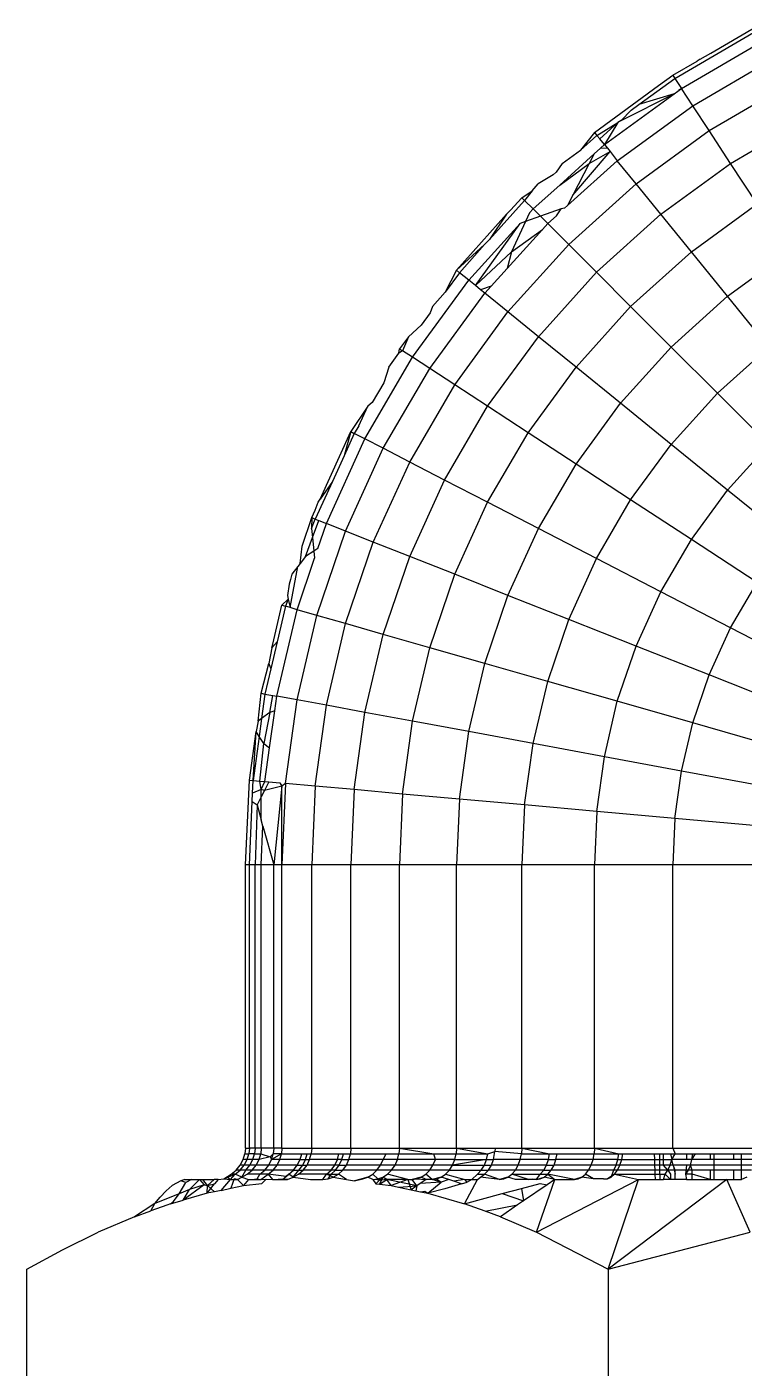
# Model space of a CAD drawing. Header units: millimetres. Extents: x 243 to 2849, y 203 to 3454.
# Drawn here: x 1651.76 to 1657.46, y 1586.66 to 1597.32 of the extents above; entities that cross this region are included whole.
import ezdxf

# ---------------------------------------------------------------- set-up
doc = ezdxf.new("R2010")
doc.units = ezdxf.units.MM

msp = doc.modelspace()

# ---------------------------------------------------------------- linework, layer by layer
for p, q in [((1657.196, 1597.11), (1657.554, 1597.318)), ((1656.911, 1596.908), (1657.567, 1597.291)), ((1656.963, 1596.829), (1657.611, 1597.207)), ((1657.111, 1597.061), (1657.196, 1597.11)), ((1656.894, 1596.934), (1657.087, 1597.046)), ((1657.053, 1596.691), (1657.686, 1597.061)), ((1657.111, 1597.061), (1657.087, 1597.046)), ((1656.625, 1596.7), (1656.911, 1596.908)), ((1656.779, 1596.851), (1656.894, 1596.934)), ((1656.894, 1596.934), (1656.911, 1596.908)), ((1656.911, 1596.908), (1656.963, 1596.829)), ((1656.271, 1596.479), (1656.779, 1596.851)), ((1656.35, 1596.382), (1656.904, 1596.786)), ((1656.483, 1596.574), (1656.904, 1596.786)), ((1656.904, 1596.786), (1656.625, 1596.7)), ((1656.904, 1596.786), (1656.963, 1596.829)), ((1656.963, 1596.829), (1656.938, 1596.811)), ((1657.053, 1596.691), (1656.963, 1596.829)), ((1657.182, 1596.493), (1657.795, 1596.851)), ((1656.453, 1596.254), (1657.053, 1596.691)), ((1656.563, 1596.655), (1656.625, 1596.7)), ((1657.182, 1596.493), (1657.053, 1596.691)), ((1656.29, 1596.455), (1656.457, 1596.558)), ((1656.313, 1596.427), (1656.457, 1596.558)), ((1656.457, 1596.558), (1656.35, 1596.382)), ((1656.483, 1596.574), (1656.457, 1596.558)), ((1656.563, 1596.655), (1656.483, 1596.574)), ((1657.353, 1596.232), (1657.938, 1596.574)), ((1656.271, 1596.479), (1656.161, 1596.339)), ((1656.29, 1596.455), (1656.161, 1596.339)), ((1656.271, 1596.479), (1656.29, 1596.455)), ((1656.313, 1596.427), (1656.29, 1596.455)), ((1656.603, 1596.07), (1657.182, 1596.493)), ((1657.353, 1596.232), (1657.182, 1596.493)), ((1656.015, 1596.232), (1656.161, 1596.339)), ((1656.32, 1596.355), (1656.27, 1596.309)), ((1656.35, 1596.382), (1656.313, 1596.427)), ((1656.32, 1596.355), (1656.35, 1596.382)), ((1656.376, 1596.35), (1656.32, 1596.355)), ((1656.35, 1596.382), (1656.395, 1596.326)), ((1656.015, 1596.232), (1655.966, 1596.163)), ((1655.995, 1596.061), (1656.27, 1596.309)), ((1655.995, 1596.061), (1656.229, 1596.232)), ((1656.058, 1595.897), (1656.453, 1596.254)), ((1656.1, 1595.979), (1656.395, 1596.326)), ((1656.229, 1596.232), (1656.1, 1595.979)), ((1656.229, 1596.232), (1656.395, 1596.326)), ((1656.27, 1596.309), (1656.229, 1596.232)), ((1656.395, 1596.326), (1656.453, 1596.254)), ((1656.603, 1596.07), (1656.453, 1596.254)), ((1656.799, 1595.828), (1657.353, 1596.232)), ((1657.563, 1595.91), (1657.353, 1596.232)), ((1655.943, 1596.143), (1655.825, 1596.07)), ((1655.943, 1596.143), (1655.966, 1596.163)), ((1655.777, 1596.015), (1655.825, 1596.07)), ((1655.783, 1595.871), (1655.995, 1596.061)), ((1656.067, 1595.587), (1656.603, 1596.07)), ((1656.799, 1595.828), (1656.603, 1596.07)), ((1655.716, 1595.938), (1655.436, 1595.627)), ((1655.605, 1595.86), (1655.695, 1595.959)), ((1655.695, 1595.959), (1655.777, 1596.015)), ((1655.695, 1595.959), (1655.716, 1595.938)), ((1655.777, 1596.015), (1655.716, 1595.938)), ((1655.783, 1595.871), (1655.716, 1595.938)), ((1656.1, 1595.979), (1656.058, 1595.897)), ((1657.042, 1595.53), (1657.563, 1595.91)), ((1655.176, 1595.383), (1655.572, 1595.828)), ((1655.572, 1595.828), (1655.436, 1595.627)), ((1655.572, 1595.828), (1655.605, 1595.86)), ((1655.755, 1595.839), (1655.723, 1595.77)), ((1655.842, 1595.812), (1655.723, 1595.77)), ((1655.755, 1595.839), (1655.783, 1595.871)), ((1655.783, 1595.871), (1655.842, 1595.812)), ((1656.008, 1595.871), (1655.842, 1595.812)), ((1655.842, 1595.812), (1655.9, 1595.755)), ((1655.9, 1595.755), (1655.969, 1595.817)), ((1655.969, 1595.817), (1656.008, 1595.871)), ((1656.034, 1595.876), (1656.008, 1595.871)), ((1656.034, 1595.876), (1656.058, 1595.897)), ((1656.287, 1595.367), (1656.799, 1595.828)), ((1657.042, 1595.53), (1656.799, 1595.828)), ((1655.273, 1595.305), (1655.681, 1595.755)), ((1655.325, 1595.262), (1655.681, 1595.755)), ((1655.577, 1595.396), (1655.858, 1595.708)), ((1655.723, 1595.77), (1655.613, 1595.53)), ((1655.613, 1595.53), (1655.858, 1595.708)), ((1655.723, 1595.77), (1655.681, 1595.755)), ((1655.858, 1595.708), (1655.9, 1595.755)), ((1656.067, 1595.587), (1655.9, 1595.755)), ((1655.436, 1595.627), (1655.397, 1595.587)), ((1655.397, 1595.587), (1655.176, 1595.383)), ((1655.397, 1595.587), (1655.199, 1595.364)), ((1655.325, 1595.262), (1655.613, 1595.53)), ((1655.613, 1595.53), (1655.577, 1595.396)), ((1655.584, 1595.052), (1656.067, 1595.587)), ((1656.287, 1595.367), (1656.067, 1595.587)), ((1656.559, 1595.095), (1657.042, 1595.53)), ((1657.328, 1595.177), (1657.042, 1595.53)), ((1657.328, 1595.177), (1657.812, 1595.53)), ((1655.176, 1595.383), (1655.086, 1595.209)), ((1655.176, 1595.383), (1655.199, 1595.364)), ((1655.45, 1595.256), (1655.577, 1595.396)), ((1654.826, 1594.692), (1655.273, 1595.305)), ((1655.199, 1595.364), (1655.086, 1595.209)), ((1655.273, 1595.305), (1655.199, 1595.364)), ((1655.325, 1595.262), (1655.273, 1595.305)), ((1655.826, 1594.855), (1656.287, 1595.367)), ((1656.559, 1595.095), (1656.287, 1595.367)), ((1654.963, 1594.602), (1655.4, 1595.201)), ((1654.985, 1595.095), (1655.086, 1595.209)), ((1655.366, 1595.229), (1655.325, 1595.262)), ((1655.45, 1595.256), (1655.366, 1595.229)), ((1655.4, 1595.201), (1655.366, 1595.229)), ((1655.4, 1595.201), (1655.45, 1595.256)), ((1655.584, 1595.052), (1655.4, 1595.201)), ((1656.881, 1594.773), (1657.328, 1595.177)), ((1657.656, 1594.773), (1657.328, 1595.177)), ((1654.985, 1595.095), (1654.967, 1595.046)), ((1656.125, 1594.613), (1656.559, 1595.095)), ((1656.881, 1594.773), (1656.559, 1595.095)), ((1654.967, 1595.046), (1654.894, 1594.946)), ((1655.161, 1594.472), (1655.584, 1595.052)), ((1655.826, 1594.855), (1655.584, 1595.052)), ((1654.794, 1594.855), (1654.721, 1594.76)), ((1654.794, 1594.855), (1654.746, 1594.744)), ((1654.894, 1594.946), (1654.794, 1594.855)), ((1655.422, 1594.302), (1655.826, 1594.855)), ((1656.125, 1594.613), (1655.826, 1594.855)), ((1654.716, 1594.723), (1654.721, 1594.76)), ((1654.746, 1594.744), (1654.716, 1594.723)), ((1654.721, 1594.76), (1654.746, 1594.744)), ((1654.826, 1594.692), (1654.746, 1594.744)), ((1656.478, 1594.326), (1656.881, 1594.773)), ((1657.248, 1594.406), (1656.881, 1594.773)), ((1657.248, 1594.406), (1657.656, 1594.773)), ((1654.447, 1594.043), (1654.826, 1594.692)), ((1654.637, 1594.613), (1654.716, 1594.723)), ((1654.963, 1594.602), (1654.826, 1594.692)), ((1654.593, 1593.968), (1654.963, 1594.602)), ((1654.637, 1594.613), (1654.597, 1594.488)), ((1655.161, 1594.472), (1654.963, 1594.602)), ((1655.744, 1594.091), (1656.125, 1594.613)), ((1656.478, 1594.326), (1656.125, 1594.613)), ((1654.597, 1594.488), (1654.506, 1594.332)), ((1654.804, 1593.859), (1655.161, 1594.472)), ((1655.422, 1594.302), (1655.161, 1594.472)), ((1654.506, 1594.332), (1654.47, 1594.302)), ((1656.125, 1593.842), (1656.478, 1594.326)), ((1656.881, 1593.999), (1656.478, 1594.326)), ((1656.881, 1593.999), (1657.248, 1594.406)), ((1657.656, 1593.999), (1657.248, 1594.406)), ((1654.47, 1594.302), (1654.336, 1594.101)), ((1654.399, 1594.148), (1654.47, 1594.302)), ((1655.08, 1593.716), (1655.422, 1594.302)), ((1655.744, 1594.091), (1655.422, 1594.302)), ((1654.091, 1593.563), (1654.336, 1594.101)), ((1654.336, 1594.101), (1654.281, 1593.907)), ((1654.336, 1594.101), (1654.363, 1594.087)), ((1654.399, 1594.148), (1654.363, 1594.087)), ((1654.141, 1593.371), (1654.447, 1594.043)), ((1654.363, 1594.087), (1654.281, 1593.907)), ((1654.447, 1594.043), (1654.363, 1594.087)), ((1654.593, 1593.968), (1654.447, 1594.043)), ((1655.422, 1593.539), (1655.744, 1594.091)), ((1656.125, 1593.842), (1655.744, 1594.091)), ((1656.559, 1593.558), (1656.881, 1593.999)), ((1657.328, 1593.636), (1656.881, 1593.999)), ((1657.328, 1593.636), (1657.656, 1593.999)), ((1654.281, 1593.907), (1654.189, 1593.704)), ((1654.294, 1593.31), (1654.593, 1593.968)), ((1654.804, 1593.859), (1654.593, 1593.968)), ((1654.514, 1593.223), (1654.804, 1593.859)), ((1655.08, 1593.716), (1654.804, 1593.859)), ((1655.826, 1593.33), (1656.125, 1593.842)), ((1656.559, 1593.558), (1656.125, 1593.842)), ((1654.189, 1593.704), (1654.053, 1593.406)), ((1654.189, 1593.704), (1654.091, 1593.563)), ((1654.804, 1593.108), (1655.08, 1593.716)), ((1655.422, 1593.539), (1655.08, 1593.716)), ((1654.075, 1593.539), (1654.091, 1593.563)), ((1657.042, 1593.243), (1657.328, 1593.636)), ((1657.812, 1593.243), (1657.328, 1593.636)), ((1654.025, 1593.417), (1654.052, 1593.477)), ((1654.052, 1593.477), (1654.075, 1593.539)), ((1655.161, 1592.967), (1655.422, 1593.539)), ((1655.826, 1593.33), (1655.422, 1593.539)), ((1656.287, 1593.092), (1656.559, 1593.558)), ((1657.042, 1593.243), (1656.559, 1593.558)), ((1653.948, 1593.19), (1654.025, 1593.417)), ((1654.025, 1593.417), (1654.024, 1593.33)), ((1654.024, 1593.33), (1654.053, 1593.406)), ((1654.025, 1593.417), (1654.053, 1593.406)), ((1654.031, 1593.26), (1654.08, 1593.395)), ((1654.053, 1593.406), (1654.08, 1593.395)), ((1654.073, 1593.171), (1654.141, 1593.371)), ((1654.08, 1593.395), (1654.141, 1593.371)), ((1654.294, 1593.31), (1654.141, 1593.371)), ((1653.976, 1593.108), (1654.031, 1593.26)), ((1654.024, 1593.33), (1654.031, 1593.26)), ((1654.031, 1593.26), (1654.042, 1593.151)), ((1654.066, 1592.64), (1654.294, 1593.31)), ((1654.514, 1593.223), (1654.294, 1593.31)), ((1655.584, 1592.799), (1655.826, 1593.33)), ((1656.287, 1593.092), (1655.826, 1593.33)), ((1653.933, 1593.053), (1653.948, 1593.19)), ((1654.042, 1593.151), (1653.976, 1593.108)), ((1654.073, 1593.171), (1654.042, 1593.151)), ((1654.042, 1593.151), (1654.047, 1593.095)), ((1654.294, 1592.575), (1654.514, 1593.223)), ((1654.804, 1593.108), (1654.514, 1593.223)), ((1656.799, 1592.827), (1657.042, 1593.243)), ((1657.563, 1592.902), (1657.042, 1593.243)), ((1653.908, 1592.685), (1654.047, 1593.095)), ((1653.933, 1593.053), (1653.914, 1593.029)), ((1653.976, 1593.108), (1653.933, 1593.053)), ((1654.593, 1592.489), (1654.804, 1593.108)), ((1655.161, 1592.967), (1654.804, 1593.108)), ((1656.067, 1592.608), (1656.287, 1593.092)), ((1656.799, 1592.827), (1656.287, 1593.092)), ((1653.857, 1592.925), (1653.845, 1592.888)), ((1653.852, 1592.702), (1653.914, 1593.029)), ((1653.866, 1592.967), (1653.857, 1592.925)), ((1653.914, 1593.029), (1653.866, 1592.967)), ((1654.963, 1592.383), (1655.161, 1592.967)), ((1655.584, 1592.799), (1655.161, 1592.967)), ((1653.845, 1592.888), (1653.831, 1592.799)), ((1656.603, 1592.396), (1656.799, 1592.827)), ((1657.353, 1592.541), (1656.799, 1592.827)), ((1657.353, 1592.541), (1657.563, 1592.902)), ((1653.715, 1592.411), (1653.788, 1592.72)), ((1653.817, 1592.712), (1653.75, 1592.429)), ((1653.788, 1592.72), (1653.837, 1592.77)), ((1653.788, 1592.72), (1653.817, 1592.712)), ((1653.837, 1592.77), (1653.817, 1592.712)), ((1653.852, 1592.702), (1653.817, 1592.712)), ((1653.831, 1592.799), (1653.837, 1592.77)), ((1653.837, 1592.77), (1653.852, 1592.702)), ((1655.4, 1592.258), (1655.584, 1592.799)), ((1656.067, 1592.608), (1655.584, 1592.799)), ((1653.747, 1591.998), (1653.908, 1592.685)), ((1653.908, 1592.685), (1653.852, 1592.702)), ((1654.066, 1592.64), (1653.908, 1592.685)), ((1653.908, 1591.968), (1654.066, 1592.64)), ((1654.294, 1592.575), (1654.066, 1592.64)), ((1655.9, 1592.115), (1656.067, 1592.608)), ((1656.603, 1592.396), (1656.067, 1592.608)), ((1654.141, 1591.925), (1654.294, 1592.575)), ((1654.593, 1592.489), (1654.294, 1592.575)), ((1657.182, 1592.167), (1657.353, 1592.541)), ((1657.938, 1592.238), (1657.353, 1592.541)), ((1653.75, 1592.429), (1653.7, 1592.214)), ((1653.75, 1592.429), (1653.708, 1592.383)), ((1653.708, 1592.383), (1653.715, 1592.411)), ((1654.447, 1591.868), (1654.593, 1592.489)), ((1654.963, 1592.383), (1654.593, 1592.489)), ((1656.453, 1591.957), (1656.603, 1592.396)), ((1657.182, 1592.167), (1656.603, 1592.396)), ((1653.708, 1592.383), (1653.684, 1592.258)), ((1654.826, 1591.798), (1654.963, 1592.383)), ((1655.4, 1592.258), (1654.963, 1592.383)), ((1653.623, 1592.021), (1653.684, 1592.258)), ((1653.7, 1592.214), (1653.653, 1592.015)), ((1653.684, 1592.258), (1653.7, 1592.214)), ((1655.273, 1591.716), (1655.4, 1592.258)), ((1655.9, 1592.115), (1655.4, 1592.258)), ((1655.783, 1591.621), (1655.9, 1592.115)), ((1656.453, 1591.957), (1655.9, 1592.115)), ((1657.053, 1591.785), (1657.182, 1592.167)), ((1657.795, 1591.924), (1657.182, 1592.167)), ((1653.598, 1591.798), (1653.623, 1592.021)), ((1653.623, 1592.021), (1653.653, 1592.015)), ((1653.653, 1592.015), (1653.626, 1591.82)), ((1653.653, 1592.015), (1653.716, 1592.004)), ((1653.691, 1591.868), (1653.716, 1592.004)), ((1653.716, 1592.004), (1653.747, 1591.998)), ((1653.731, 1591.882), (1653.747, 1591.998)), ((1653.908, 1591.968), (1653.747, 1591.998)), ((1653.817, 1591.304), (1653.908, 1591.968)), ((1654.141, 1591.925), (1653.908, 1591.968)), ((1653.691, 1591.868), (1653.626, 1591.82)), ((1653.691, 1591.868), (1653.644, 1591.621)), ((1653.69, 1591.587), (1653.731, 1591.882)), ((1653.731, 1591.882), (1653.691, 1591.868)), ((1654.053, 1591.283), (1654.141, 1591.925)), ((1654.447, 1591.868), (1654.141, 1591.925)), ((1654.363, 1591.255), (1654.447, 1591.868)), ((1654.826, 1591.798), (1654.447, 1591.868)), ((1656.35, 1591.516), (1656.453, 1591.957)), ((1657.053, 1591.785), (1656.453, 1591.957)), ((1653.598, 1591.798), (1653.582, 1591.716)), ((1653.626, 1591.82), (1653.598, 1591.798)), ((1653.626, 1591.82), (1653.607, 1591.678)), ((1654.746, 1591.22), (1654.826, 1591.798)), ((1655.273, 1591.716), (1654.826, 1591.798)), ((1656.963, 1591.403), (1657.053, 1591.785)), ((1657.686, 1591.604), (1657.053, 1591.785)), ((1653.529, 1591.33), (1653.582, 1591.716)), ((1653.559, 1591.327), (1653.582, 1591.716)), ((1653.607, 1591.678), (1653.559, 1591.327)), ((1653.607, 1591.678), (1653.582, 1591.716)), ((1653.644, 1591.621), (1653.607, 1591.678)), ((1655.199, 1591.179), (1655.273, 1591.716)), ((1655.783, 1591.621), (1655.273, 1591.716)), ((1653.612, 1591.323), (1653.644, 1591.621)), ((1653.644, 1591.621), (1653.69, 1591.587)), ((1653.653, 1591.319), (1653.69, 1591.587)), ((1655.716, 1591.133), (1655.783, 1591.621)), ((1656.35, 1591.516), (1655.783, 1591.621)), ((1656.29, 1591.081), (1656.35, 1591.516)), ((1656.963, 1591.403), (1656.35, 1591.516)), ((1653.498, 1590.656), (1653.529, 1591.33)), ((1653.529, 1591.33), (1653.559, 1591.327)), ((1653.554, 1591.228), (1653.559, 1591.327)), ((1653.559, 1591.327), (1653.612, 1591.323)), ((1656.911, 1591.025), (1656.963, 1591.403)), ((1657.611, 1591.283), (1656.963, 1591.403)), ((1653.551, 1591.16), (1653.554, 1591.228)), ((1653.623, 1591.255), (1653.554, 1591.228)), ((1653.612, 1591.323), (1653.653, 1591.319)), ((1653.623, 1591.255), (1653.612, 1591.323)), ((1653.623, 1591.255), (1653.653, 1591.319)), ((1653.65, 1591.249), (1653.623, 1591.255)), ((1653.623, 1591.197), (1653.623, 1591.255)), ((1653.65, 1591.249), (1653.623, 1591.197)), ((1653.684, 1591.316), (1653.65, 1591.249)), ((1653.786, 1591.283), (1653.65, 1591.249)), ((1653.653, 1591.319), (1653.684, 1591.316)), ((1653.684, 1591.316), (1653.771, 1591.308)), ((1653.786, 1591.283), (1653.723, 1590.656)), ((1653.771, 1591.308), (1653.786, 1591.283)), ((1653.817, 1591.304), (1653.786, 1591.283)), ((1653.788, 1590.656), (1653.786, 1591.283)), ((1653.817, 1591.304), (1653.788, 1590.656)), ((1654.053, 1591.283), (1653.817, 1591.304)), ((1654.053, 1591.283), (1654.025, 1590.656)), ((1654.363, 1591.255), (1654.053, 1591.283)), ((1654.363, 1591.255), (1654.336, 1590.656)), ((1654.746, 1591.22), (1654.363, 1591.255)), ((1654.746, 1591.22), (1654.721, 1590.656)), ((1655.199, 1591.179), (1654.746, 1591.22)), ((1653.529, 1590.656), (1653.551, 1591.16)), ((1653.551, 1591.16), (1653.591, 1591.133)), ((1653.591, 1591.133), (1653.574, 1590.656)), ((1653.623, 1591.197), (1653.591, 1591.133)), ((1653.591, 1591.133), (1653.623, 1591.015)), ((1653.623, 1591.015), (1653.623, 1591.197)), ((1655.199, 1591.179), (1655.176, 1590.656)), ((1655.716, 1591.133), (1655.199, 1591.179)), ((1655.716, 1591.133), (1655.695, 1590.656)), ((1656.29, 1591.081), (1655.716, 1591.133)), ((1653.637, 1590.965), (1653.623, 1591.015)), ((1656.29, 1591.081), (1656.271, 1590.656)), ((1656.911, 1591.025), (1656.29, 1591.081)), ((1656.911, 1591.025), (1656.894, 1590.656)), ((1657.567, 1590.966), (1656.911, 1591.025)), ((1653.623, 1590.656), (1653.637, 1590.965)), ((1653.637, 1590.965), (1653.723, 1590.656)), ((1653.498, 1588.406), (1653.498, 1590.656)), ((1653.529, 1590.656), (1653.498, 1590.656)), ((1653.529, 1588.406), (1653.529, 1590.656)), ((1653.574, 1590.656), (1653.529, 1590.656)), ((1653.574, 1588.406), (1653.574, 1590.656)), ((1653.623, 1590.656), (1653.574, 1590.656)), ((1653.623, 1588.406), (1653.623, 1590.656)), ((1653.723, 1590.656), (1653.623, 1590.656)), ((1653.788, 1590.656), (1653.723, 1590.656)), ((1653.723, 1588.406), (1653.723, 1590.656)), ((1653.788, 1588.406), (1653.788, 1590.656)), ((1654.025, 1590.656), (1653.788, 1590.656)), ((1654.025, 1588.406), (1654.025, 1590.656)), ((1654.336, 1590.656), (1654.025, 1590.656)), ((1654.336, 1588.406), (1654.336, 1590.656)), ((1654.721, 1590.656), (1654.336, 1590.656)), ((1654.721, 1588.406), (1654.721, 1590.656)), ((1655.176, 1590.656), (1654.721, 1590.656)), ((1655.176, 1588.406), (1655.176, 1590.656)), ((1655.695, 1590.656), (1655.176, 1590.656)), ((1655.695, 1588.406), (1655.695, 1590.656)), ((1656.271, 1590.656), (1655.695, 1590.656)), ((1656.271, 1588.406), (1656.271, 1590.656)), ((1656.894, 1590.656), (1656.271, 1590.656)), ((1656.894, 1588.406), (1656.894, 1590.656)), ((1657.554, 1590.656), (1656.894, 1590.656)), ((1653.481, 1588.314), (1653.494, 1588.361)), ((1653.498, 1588.406), (1653.494, 1588.361)), ((1653.494, 1588.361), (1653.524, 1588.361)), ((1653.498, 1588.406), (1653.529, 1588.406)), ((1653.511, 1588.314), (1653.524, 1588.361)), ((1653.529, 1588.406), (1653.524, 1588.361)), ((1653.569, 1588.361), (1653.524, 1588.361)), ((1653.574, 1588.406), (1653.529, 1588.406)), ((1653.556, 1588.314), (1653.569, 1588.361)), ((1653.574, 1588.406), (1653.569, 1588.361)), ((1653.569, 1588.361), (1653.619, 1588.361)), ((1653.623, 1588.406), (1653.574, 1588.406)), ((1653.606, 1588.314), (1653.619, 1588.361)), ((1653.623, 1588.406), (1653.619, 1588.361)), ((1653.619, 1588.361), (1653.695, 1588.337)), ((1653.723, 1588.406), (1653.623, 1588.406)), ((1653.719, 1588.361), (1653.695, 1588.337)), ((1653.706, 1588.314), (1653.719, 1588.361)), ((1653.784, 1588.361), (1653.706, 1588.314)), ((1653.723, 1588.406), (1653.719, 1588.361)), ((1653.784, 1588.361), (1653.719, 1588.361)), ((1653.788, 1588.406), (1653.723, 1588.406)), ((1653.771, 1588.314), (1653.784, 1588.361)), ((1653.788, 1588.406), (1653.784, 1588.361)), ((1653.784, 1588.361), (1653.945, 1588.361)), ((1653.788, 1588.406), (1654.025, 1588.406)), ((1653.932, 1588.314), (1653.945, 1588.361)), ((1653.945, 1588.361), (1653.988, 1588.361)), ((1653.975, 1588.314), (1653.988, 1588.361)), ((1653.988, 1588.361), (1654.021, 1588.361)), ((1654.008, 1588.314), (1654.021, 1588.361)), ((1654.025, 1588.406), (1654.021, 1588.361)), ((1654.021, 1588.361), (1654.241, 1588.361)), ((1654.025, 1588.406), (1654.336, 1588.406)), ((1654.229, 1588.314), (1654.241, 1588.361)), ((1654.241, 1588.361), (1654.276, 1588.361)), ((1654.264, 1588.314), (1654.276, 1588.361)), ((1654.276, 1588.361), (1654.332, 1588.361)), ((1654.32, 1588.314), (1654.332, 1588.361)), ((1654.336, 1588.406), (1654.332, 1588.361)), ((1654.332, 1588.361), (1654.615, 1588.361)), ((1654.336, 1588.406), (1654.721, 1588.406)), ((1654.591, 1588.314), (1654.615, 1588.361)), ((1654.615, 1588.361), (1654.717, 1588.361)), ((1654.706, 1588.314), (1654.717, 1588.361)), ((1654.721, 1588.406), (1654.717, 1588.361)), ((1654.717, 1588.361), (1654.995, 1588.361)), ((1654.721, 1588.406), (1655.176, 1588.406)), ((1654.721, 1588.406), (1654.995, 1588.361)), ((1655.007, 1588.314), (1654.995, 1588.361)), ((1654.995, 1588.361), (1655.172, 1588.361)), ((1655.162, 1588.314), (1655.172, 1588.361)), ((1655.176, 1588.406), (1655.172, 1588.361)), ((1655.172, 1588.361), (1655.424, 1588.361)), ((1655.176, 1588.406), (1655.424, 1588.361)), ((1655.176, 1588.406), (1655.482, 1588.406)), ((1655.414, 1588.314), (1655.424, 1588.361)), ((1655.424, 1588.361), (1655.48, 1588.379)), ((1655.469, 1588.314), (1655.48, 1588.379)), ((1655.482, 1588.406), (1655.48, 1588.379)), ((1655.692, 1588.361), (1655.48, 1588.379)), ((1655.482, 1588.406), (1655.695, 1588.406)), ((1655.682, 1588.314), (1655.692, 1588.361)), ((1655.695, 1588.406), (1655.692, 1588.361)), ((1655.692, 1588.361), (1655.914, 1588.361)), ((1655.695, 1588.406), (1656.271, 1588.406)), ((1655.695, 1588.406), (1655.914, 1588.361)), ((1655.905, 1588.314), (1655.914, 1588.361)), ((1655.914, 1588.361), (1655.974, 1588.361)), ((1655.965, 1588.314), (1655.974, 1588.361)), ((1655.974, 1588.361), (1656.268, 1588.361)), ((1656.26, 1588.314), (1656.268, 1588.361)), ((1656.271, 1588.406), (1656.268, 1588.361)), ((1656.268, 1588.361), (1656.465, 1588.361)), ((1656.271, 1588.406), (1656.894, 1588.406)), ((1656.271, 1588.406), (1656.465, 1588.361)), ((1656.457, 1588.314), (1656.465, 1588.361)), ((1656.465, 1588.361), (1656.496, 1588.361)), ((1656.488, 1588.314), (1656.496, 1588.361)), ((1656.496, 1588.361), (1656.748, 1588.361)), ((1656.748, 1588.361), (1656.819, 1588.361)), ((1656.75, 1588.314), (1656.748, 1588.361)), ((1656.791, 1588.197), (1656.791, 1588.361)), ((1656.819, 1588.361), (1656.875, 1588.361)), ((1656.819, 1588.314), (1656.819, 1588.361)), ((1656.875, 1588.361), (1656.912, 1588.361)), ((1656.875, 1588.361), (1656.885, 1588.314)), ((1656.885, 1588.314), (1656.912, 1588.361)), ((1656.894, 1588.406), (1657.554, 1588.406)), ((1656.894, 1588.406), (1656.912, 1588.361)), ((1656.912, 1588.361), (1657.003, 1588.361)), ((1657.003, 1588.361), (1657.003, 1588.314)), ((1657.003, 1588.361), (1657.047, 1588.361)), ((1657.047, 1588.361), (1657.046, 1588.314)), ((1657.046, 1588.314), (1657.074, 1588.361)), ((1657.047, 1588.361), (1657.074, 1588.361)), ((1657.074, 1588.361), (1657.191, 1588.361)), ((1657.191, 1588.361), (1657.191, 1588.314)), ((1657.191, 1588.361), (1657.223, 1588.361)), ((1657.223, 1588.361), (1657.376, 1588.361)), ((1657.223, 1588.314), (1657.223, 1588.361)), ((1657.376, 1588.361), (1657.376, 1588.314)), ((1657.376, 1588.361), (1657.441, 1588.361)), ((1657.44, 1588.314), (1657.441, 1588.361)), ((1657.441, 1588.361), (1657.552, 1588.361)), ((1653.425, 1588.229), (1653.457, 1588.269)), ((1653.456, 1588.229), (1653.488, 1588.269)), ((1653.457, 1588.269), (1653.481, 1588.314)), ((1653.488, 1588.269), (1653.457, 1588.269)), ((1653.511, 1588.314), (1653.481, 1588.314)), ((1653.488, 1588.269), (1653.511, 1588.314)), ((1653.533, 1588.269), (1653.488, 1588.269)), ((1653.501, 1588.229), (1653.533, 1588.269)), ((1653.556, 1588.314), (1653.511, 1588.314)), ((1653.533, 1588.269), (1653.556, 1588.314)), ((1653.583, 1588.269), (1653.533, 1588.269)), ((1653.551, 1588.229), (1653.583, 1588.269)), ((1653.606, 1588.314), (1653.556, 1588.314)), ((1653.583, 1588.269), (1653.606, 1588.314)), ((1653.683, 1588.269), (1653.583, 1588.269)), ((1653.695, 1588.337), (1653.606, 1588.314)), ((1653.652, 1588.229), (1653.683, 1588.269)), ((1653.683, 1588.269), (1653.706, 1588.314)), ((1653.749, 1588.269), (1653.683, 1588.269)), ((1653.695, 1588.337), (1653.706, 1588.314)), ((1653.771, 1588.314), (1653.706, 1588.314)), ((1653.717, 1588.229), (1653.749, 1588.269)), ((1653.749, 1588.269), (1653.771, 1588.314)), ((1653.91, 1588.269), (1653.749, 1588.269)), ((1653.932, 1588.314), (1653.771, 1588.314)), ((1653.88, 1588.229), (1653.91, 1588.269)), ((1653.91, 1588.269), (1653.932, 1588.314)), ((1653.91, 1588.269), (1653.954, 1588.269)), ((1653.923, 1588.229), (1653.954, 1588.269)), ((1653.932, 1588.314), (1653.975, 1588.314)), ((1653.954, 1588.269), (1653.975, 1588.314)), ((1653.954, 1588.269), (1653.987, 1588.269)), ((1653.957, 1588.229), (1653.987, 1588.269)), ((1653.975, 1588.314), (1654.008, 1588.314)), ((1653.987, 1588.269), (1654.008, 1588.314)), ((1654.208, 1588.269), (1653.987, 1588.269)), ((1654.229, 1588.314), (1654.008, 1588.314)), ((1654.179, 1588.229), (1654.208, 1588.269)), ((1654.208, 1588.269), (1654.229, 1588.314)), ((1654.243, 1588.269), (1654.208, 1588.269)), ((1654.214, 1588.229), (1654.243, 1588.269)), ((1654.264, 1588.314), (1654.229, 1588.314)), ((1654.243, 1588.269), (1654.264, 1588.314)), ((1654.243, 1588.269), (1654.3, 1588.269)), ((1654.264, 1588.314), (1654.32, 1588.314)), ((1654.271, 1588.229), (1654.3, 1588.269)), ((1654.3, 1588.269), (1654.32, 1588.314)), ((1654.571, 1588.269), (1654.3, 1588.269)), ((1654.591, 1588.314), (1654.32, 1588.314)), ((1654.543, 1588.229), (1654.571, 1588.269)), ((1654.571, 1588.269), (1654.591, 1588.314)), ((1654.687, 1588.269), (1654.571, 1588.269)), ((1654.706, 1588.314), (1654.591, 1588.314)), ((1654.659, 1588.229), (1654.687, 1588.269)), ((1654.687, 1588.269), (1654.706, 1588.314)), ((1654.988, 1588.269), (1654.687, 1588.269)), ((1655.007, 1588.314), (1654.706, 1588.314)), ((1654.963, 1588.229), (1654.988, 1588.269)), ((1654.988, 1588.269), (1655.007, 1588.314)), ((1655.144, 1588.269), (1654.988, 1588.269)), ((1655.162, 1588.314), (1655.007, 1588.314)), ((1655.119, 1588.229), (1655.144, 1588.269)), ((1655.144, 1588.269), (1655.162, 1588.314)), ((1655.414, 1588.314), (1655.144, 1588.269)), ((1655.144, 1588.269), (1655.397, 1588.269)), ((1655.162, 1588.314), (1655.414, 1588.314)), ((1655.372, 1588.229), (1655.397, 1588.269)), ((1655.397, 1588.269), (1655.414, 1588.314)), ((1655.397, 1588.269), (1655.452, 1588.269)), ((1655.414, 1588.314), (1655.469, 1588.314)), ((1655.428, 1588.229), (1655.452, 1588.269)), ((1655.452, 1588.269), (1655.469, 1588.314)), ((1655.666, 1588.269), (1655.452, 1588.269)), ((1655.682, 1588.314), (1655.469, 1588.314)), ((1655.643, 1588.229), (1655.666, 1588.269)), ((1655.666, 1588.269), (1655.682, 1588.314)), ((1655.89, 1588.269), (1655.666, 1588.269)), ((1655.905, 1588.314), (1655.682, 1588.314)), ((1655.868, 1588.229), (1655.89, 1588.269)), ((1655.89, 1588.269), (1655.905, 1588.314)), ((1655.89, 1588.269), (1655.95, 1588.269)), ((1655.905, 1588.314), (1655.965, 1588.314)), ((1655.928, 1588.229), (1655.95, 1588.269)), ((1655.95, 1588.269), (1655.965, 1588.314)), ((1656.245, 1588.269), (1655.95, 1588.269)), ((1656.26, 1588.314), (1655.965, 1588.314)), ((1656.225, 1588.229), (1656.245, 1588.269)), ((1656.245, 1588.269), (1656.26, 1588.314)), ((1656.443, 1588.269), (1656.245, 1588.269)), ((1656.457, 1588.314), (1656.26, 1588.314)), ((1656.424, 1588.229), (1656.443, 1588.269)), ((1656.443, 1588.269), (1656.457, 1588.314)), ((1656.474, 1588.269), (1656.443, 1588.269)), ((1656.454, 1588.229), (1656.474, 1588.269)), ((1656.457, 1588.314), (1656.488, 1588.314)), ((1656.474, 1588.269), (1656.488, 1588.314)), ((1656.752, 1588.269), (1656.474, 1588.269)), ((1656.488, 1588.314), (1656.75, 1588.314)), ((1656.75, 1588.314), (1656.819, 1588.314)), ((1656.752, 1588.269), (1656.75, 1588.314)), ((1656.754, 1588.229), (1656.752, 1588.269)), ((1656.819, 1588.269), (1656.752, 1588.269)), ((1656.819, 1588.314), (1656.885, 1588.314)), ((1656.819, 1588.269), (1656.819, 1588.314)), ((1656.872, 1588.269), (1656.819, 1588.269)), ((1656.854, 1588.229), (1656.819, 1588.269)), ((1656.854, 1588.229), (1656.872, 1588.269)), ((1656.872, 1588.269), (1656.885, 1588.314)), ((1656.898, 1588.269), (1656.872, 1588.269)), ((1656.898, 1588.269), (1656.885, 1588.314)), ((1657.003, 1588.314), (1656.885, 1588.314)), ((1656.898, 1588.269), (1656.912, 1588.197)), ((1656.912, 1588.229), (1656.898, 1588.269)), ((1657.003, 1588.269), (1656.898, 1588.269)), ((1657.003, 1588.269), (1656.996, 1588.197)), ((1657.046, 1588.314), (1657.003, 1588.314)), ((1657.034, 1588.269), (1657.003, 1588.269)), ((1657.034, 1588.269), (1657.017, 1588.229)), ((1657.034, 1588.269), (1657.046, 1588.314)), ((1657.047, 1588.229), (1657.034, 1588.269)), ((1657.223, 1588.269), (1657.034, 1588.269)), ((1657.191, 1588.314), (1657.046, 1588.314)), ((1657.223, 1588.314), (1657.191, 1588.314)), ((1657.376, 1588.314), (1657.223, 1588.314)), ((1657.223, 1588.269), (1657.223, 1588.314)), ((1657.223, 1588.229), (1657.223, 1588.269)), ((1657.44, 1588.269), (1657.223, 1588.269)), ((1657.44, 1588.314), (1657.376, 1588.314)), ((1657.439, 1588.229), (1657.44, 1588.269)), ((1657.545, 1588.314), (1657.44, 1588.314)), ((1657.44, 1588.269), (1657.44, 1588.314)), ((1657.535, 1588.269), (1657.44, 1588.269)), ((1652.985, 1588.144), (1652.915, 1588.107)), ((1652.972, 1588.043), (1653.024, 1588.131)), ((1653.016, 1588.156), (1652.985, 1588.144)), ((1653.024, 1588.131), (1652.985, 1588.144)), ((1653.016, 1588.156), (1653.07, 1588.156)), ((1653.07, 1588.156), (1653.024, 1588.131)), ((1653.052, 1588.076), (1653.132, 1588.156)), ((1653.07, 1588.156), (1653.132, 1588.156)), ((1653.132, 1588.156), (1653.158, 1588.156)), ((1653.132, 1588.156), (1653.171, 1588.114)), ((1653.158, 1588.156), (1653.248, 1588.156)), ((1653.196, 1588.107), (1653.158, 1588.156)), ((1653.196, 1588.107), (1653.248, 1588.156)), ((1653.28, 1588.156), (1653.248, 1588.156)), ((1653.28, 1588.156), (1653.253, 1588.122)), ((1653.28, 1588.156), (1653.325, 1588.16)), ((1653.304, 1588.069), (1653.378, 1588.156)), ((1653.325, 1588.16), (1653.385, 1588.197)), ((1653.325, 1588.16), (1653.356, 1588.174)), ((1653.325, 1588.16), (1653.378, 1588.156)), ((1653.356, 1588.174), (1653.416, 1588.197)), ((1653.356, 1588.174), (1653.378, 1588.156)), ((1653.378, 1588.156), (1653.416, 1588.197)), ((1653.378, 1588.156), (1653.435, 1588.156)), ((1653.408, 1588.162), (1653.382, 1588.086)), ((1653.385, 1588.197), (1653.425, 1588.229)), ((1653.416, 1588.197), (1653.385, 1588.197)), ((1653.435, 1588.156), (1653.408, 1588.162)), ((1653.416, 1588.197), (1653.456, 1588.229)), ((1653.468, 1588.174), (1653.416, 1588.197)), ((1653.456, 1588.229), (1653.425, 1588.229)), ((1653.435, 1588.156), (1653.468, 1588.174)), ((1653.483, 1588.107), (1653.435, 1588.156)), ((1653.501, 1588.229), (1653.456, 1588.229)), ((1653.468, 1588.174), (1653.501, 1588.229)), ((1653.468, 1588.174), (1653.512, 1588.197)), ((1653.468, 1588.174), (1653.522, 1588.156)), ((1653.522, 1588.156), (1653.483, 1588.107)), ((1653.551, 1588.229), (1653.501, 1588.229)), ((1653.512, 1588.197), (1653.551, 1588.229)), ((1653.613, 1588.197), (1653.512, 1588.197)), ((1653.522, 1588.156), (1653.547, 1588.156)), ((1653.547, 1588.156), (1653.591, 1588.16)), ((1653.547, 1588.156), (1653.619, 1588.156)), ((1653.652, 1588.229), (1653.551, 1588.229)), ((1653.591, 1588.16), (1653.613, 1588.197)), ((1653.591, 1588.16), (1653.619, 1588.156)), ((1653.613, 1588.197), (1653.652, 1588.229)), ((1653.679, 1588.197), (1653.613, 1588.197)), ((1653.619, 1588.156), (1653.679, 1588.197)), ((1653.619, 1588.156), (1653.663, 1588.159)), ((1653.627, 1588.125), (1653.663, 1588.159)), ((1653.717, 1588.229), (1653.652, 1588.229)), ((1653.663, 1588.159), (1653.713, 1588.156)), ((1653.679, 1588.197), (1653.717, 1588.229)), ((1653.822, 1588.18), (1653.679, 1588.197)), ((1653.679, 1588.197), (1653.713, 1588.156)), ((1653.713, 1588.156), (1653.758, 1588.156)), ((1653.88, 1588.229), (1653.717, 1588.229)), ((1653.758, 1588.156), (1653.792, 1588.156)), ((1653.832, 1588.156), (1653.758, 1588.156)), ((1653.792, 1588.156), (1653.842, 1588.197)), ((1653.792, 1588.156), (1653.832, 1588.156)), ((1653.842, 1588.197), (1653.822, 1588.18)), ((1653.832, 1588.156), (1653.878, 1588.174)), ((1653.842, 1588.197), (1653.88, 1588.229)), ((1653.878, 1588.174), (1653.842, 1588.197)), ((1653.878, 1588.174), (1653.923, 1588.229)), ((1653.878, 1588.174), (1653.92, 1588.197)), ((1653.878, 1588.174), (1654.015, 1588.156)), ((1653.88, 1588.229), (1653.923, 1588.229)), ((1653.92, 1588.197), (1653.957, 1588.229)), ((1654.143, 1588.197), (1653.92, 1588.197)), ((1653.923, 1588.229), (1653.957, 1588.229)), ((1654.179, 1588.229), (1653.957, 1588.229)), ((1654.015, 1588.156), (1654.114, 1588.156)), ((1654.114, 1588.156), (1654.143, 1588.197)), ((1654.114, 1588.156), (1654.154, 1588.16)), ((1654.143, 1588.197), (1654.179, 1588.229)), ((1654.196, 1588.174), (1654.143, 1588.197)), ((1654.143, 1588.197), (1654.178, 1588.197)), ((1654.154, 1588.16), (1654.178, 1588.197)), ((1654.154, 1588.16), (1654.196, 1588.174)), ((1654.178, 1588.197), (1654.214, 1588.229)), ((1654.178, 1588.197), (1654.236, 1588.197)), ((1654.214, 1588.229), (1654.179, 1588.229)), ((1654.196, 1588.174), (1654.236, 1588.197)), ((1654.196, 1588.174), (1654.302, 1588.156)), ((1654.214, 1588.229), (1654.271, 1588.229)), ((1654.236, 1588.197), (1654.271, 1588.229)), ((1654.302, 1588.156), (1654.236, 1588.197)), ((1654.543, 1588.229), (1654.271, 1588.229)), ((1654.302, 1588.156), (1654.364, 1588.144)), ((1654.364, 1588.144), (1654.431, 1588.16)), ((1654.405, 1588.156), (1654.364, 1588.144)), ((1654.471, 1588.174), (1654.405, 1588.156)), ((1654.405, 1588.156), (1654.431, 1588.16)), ((1654.431, 1588.16), (1654.471, 1588.174)), ((1654.471, 1588.174), (1654.509, 1588.197)), ((1654.511, 1588.156), (1654.471, 1588.174)), ((1654.509, 1588.197), (1654.543, 1588.229)), ((1654.55, 1588.16), (1654.509, 1588.197)), ((1654.511, 1588.156), (1654.55, 1588.16)), ((1654.578, 1588.15), (1654.511, 1588.156)), ((1654.511, 1588.156), (1654.534, 1588.122)), ((1654.534, 1588.122), (1654.589, 1588.174)), ((1654.659, 1588.229), (1654.543, 1588.229)), ((1654.55, 1588.16), (1654.589, 1588.174)), ((1654.55, 1588.16), (1654.578, 1588.15)), ((1654.589, 1588.174), (1654.564, 1588.118)), ((1654.564, 1588.118), (1654.622, 1588.156)), ((1654.589, 1588.174), (1654.578, 1588.15)), ((1654.622, 1588.156), (1654.578, 1588.15)), ((1654.589, 1588.174), (1654.626, 1588.197)), ((1654.622, 1588.156), (1654.589, 1588.174)), ((1654.657, 1588.107), (1654.622, 1588.156)), ((1654.787, 1588.156), (1654.622, 1588.156)), ((1654.861, 1588.106), (1654.622, 1588.156)), ((1654.626, 1588.197), (1654.659, 1588.229)), ((1654.787, 1588.156), (1654.626, 1588.197)), ((1654.787, 1588.156), (1654.657, 1588.107)), ((1654.963, 1588.229), (1654.659, 1588.229)), ((1654.787, 1588.156), (1654.858, 1588.16)), ((1654.787, 1588.156), (1654.822, 1588.156)), ((1654.787, 1588.156), (1654.815, 1588.074)), ((1654.895, 1588.174), (1654.822, 1588.156)), ((1654.822, 1588.156), (1654.858, 1588.16)), ((1654.861, 1588.106), (1654.822, 1588.156)), ((1654.858, 1588.16), (1654.895, 1588.174)), ((1654.858, 1588.16), (1654.934, 1588.156)), ((1654.934, 1588.156), (1654.886, 1588.123)), ((1655.052, 1588.135), (1654.886, 1588.123)), ((1654.895, 1588.174), (1654.931, 1588.197)), ((1654.934, 1588.156), (1654.895, 1588.174)), ((1654.931, 1588.197), (1654.963, 1588.229)), ((1654.981, 1588.156), (1654.931, 1588.197)), ((1654.981, 1588.156), (1654.934, 1588.156)), ((1654.947, 1588.046), (1655.052, 1588.135)), ((1655.119, 1588.229), (1654.963, 1588.229)), ((1655.053, 1588.174), (1654.981, 1588.156)), ((1654.981, 1588.156), (1655.017, 1588.16)), ((1655.052, 1588.135), (1654.981, 1588.156)), ((1655.017, 1588.16), (1655.053, 1588.174)), ((1655.017, 1588.16), (1655.052, 1588.135)), ((1655.114, 1588.156), (1655.052, 1588.135)), ((1655.053, 1588.174), (1655.088, 1588.197)), ((1655.114, 1588.156), (1655.053, 1588.174)), ((1655.088, 1588.197), (1655.119, 1588.229)), ((1655.088, 1588.197), (1655.241, 1588.156)), ((1655.153, 1588.143), (1655.114, 1588.156)), ((1655.119, 1588.229), (1655.372, 1588.229)), ((1655.241, 1588.156), (1655.153, 1588.143)), ((1655.215, 1588.121), (1655.153, 1588.143)), ((1655.215, 1588.121), (1655.261, 1588.134)), ((1655.238, 1587.963), (1655.341, 1588.156)), ((1655.241, 1588.156), (1655.296, 1588.156)), ((1655.261, 1588.134), (1655.241, 1588.156)), ((1655.296, 1588.156), (1655.261, 1588.134)), ((1655.296, 1588.156), (1655.343, 1588.197)), ((1655.296, 1588.156), (1655.341, 1588.156)), ((1655.341, 1588.156), (1655.365, 1588.174)), ((1655.343, 1588.197), (1655.372, 1588.229)), ((1655.343, 1588.197), (1655.398, 1588.197)), ((1655.365, 1588.174), (1655.398, 1588.197)), ((1655.518, 1588.156), (1655.365, 1588.174)), ((1655.372, 1588.229), (1655.428, 1588.229)), ((1655.398, 1588.197), (1655.428, 1588.229)), ((1655.518, 1588.156), (1655.398, 1588.197)), ((1655.643, 1588.229), (1655.428, 1588.229)), ((1655.583, 1588.174), (1655.518, 1588.156)), ((1655.518, 1588.156), (1655.55, 1588.16)), ((1655.55, 1588.16), (1655.583, 1588.174)), ((1655.583, 1588.174), (1655.615, 1588.197)), ((1655.643, 1588.156), (1655.583, 1588.174)), ((1655.615, 1588.197), (1655.643, 1588.229)), ((1655.615, 1588.197), (1655.84, 1588.197)), ((1655.748, 1588.156), (1655.615, 1588.197)), ((1655.868, 1588.229), (1655.643, 1588.229)), ((1655.748, 1588.156), (1655.643, 1588.156)), ((1655.748, 1588.156), (1655.779, 1588.16)), ((1655.81, 1588.156), (1655.748, 1588.156)), ((1655.779, 1588.16), (1655.81, 1588.156)), ((1655.81, 1588.156), (1655.84, 1588.197)), ((1655.81, 1588.156), (1655.871, 1588.174)), ((1655.81, 1588.156), (1655.84, 1588.16)), ((1655.812, 1587.737), (1655.956, 1588.156)), ((1655.812, 1587.737), (1656.621, 1588.156)), ((1655.84, 1588.197), (1655.868, 1588.229)), ((1655.84, 1588.197), (1655.901, 1588.197)), ((1655.84, 1588.16), (1655.871, 1588.174)), ((1655.868, 1588.229), (1655.928, 1588.229)), ((1655.871, 1588.174), (1655.901, 1588.197)), ((1655.956, 1588.156), (1655.871, 1588.174)), ((1655.956, 1588.156), (1655.895, 1588.114)), ((1655.901, 1588.197), (1655.928, 1588.229)), ((1656.113, 1588.156), (1655.901, 1588.197)), ((1655.901, 1588.197), (1655.956, 1588.156)), ((1656.225, 1588.229), (1655.928, 1588.229)), ((1655.956, 1588.156), (1656.113, 1588.156)), ((1656.171, 1588.174), (1656.113, 1588.156)), ((1656.113, 1588.156), (1656.142, 1588.16)), ((1656.142, 1588.16), (1656.171, 1588.174)), ((1656.171, 1588.174), (1656.2, 1588.197)), ((1656.264, 1588.16), (1656.171, 1588.174)), ((1656.2, 1588.197), (1656.225, 1588.229)), ((1656.264, 1588.16), (1656.2, 1588.197)), ((1656.424, 1588.229), (1656.225, 1588.229)), ((1656.344, 1588.16), (1656.264, 1588.16)), ((1656.344, 1588.16), (1656.375, 1588.16)), ((1656.43, 1588.197), (1656.375, 1588.16)), ((1656.375, 1588.16), (1656.403, 1588.174)), ((1657.324, 1588.156), (1656.379, 1587.442)), ((1656.379, 1587.442), (1656.621, 1588.156)), ((1656.403, 1588.174), (1656.424, 1588.229)), ((1656.403, 1588.174), (1656.43, 1588.197)), ((1656.454, 1588.229), (1656.424, 1588.229)), ((1656.43, 1588.197), (1656.454, 1588.229)), ((1656.43, 1588.197), (1656.755, 1588.197)), ((1656.43, 1588.197), (1656.621, 1588.156)), ((1656.754, 1588.229), (1656.454, 1588.229)), ((1656.621, 1588.156), (1656.757, 1588.156)), ((1656.755, 1588.197), (1656.754, 1588.229)), ((1656.854, 1588.229), (1656.754, 1588.229)), ((1656.757, 1588.156), (1656.755, 1588.197)), ((1656.755, 1588.197), (1656.791, 1588.197)), ((1656.757, 1588.156), (1656.819, 1588.156)), ((1656.791, 1588.197), (1656.791, 1588.156)), ((1656.791, 1588.197), (1656.832, 1588.197)), ((1656.819, 1588.156), (1656.832, 1588.197)), ((1656.875, 1588.156), (1656.819, 1588.156)), ((1656.832, 1588.197), (1656.854, 1588.229)), ((1656.875, 1588.156), (1656.832, 1588.197)), ((1656.912, 1588.229), (1656.854, 1588.229)), ((1656.854, 1588.229), (1656.875, 1588.197)), ((1656.875, 1588.197), (1656.875, 1588.156)), ((1656.912, 1588.156), (1656.875, 1588.156)), ((1656.912, 1588.197), (1656.912, 1588.229)), ((1657.017, 1588.229), (1656.912, 1588.229)), ((1656.912, 1588.156), (1656.912, 1588.197)), ((1657.003, 1588.156), (1656.912, 1588.156)), ((1657.017, 1588.229), (1656.996, 1588.197)), ((1656.996, 1588.197), (1657.003, 1588.156)), ((1657.047, 1588.197), (1656.996, 1588.197)), ((1657.003, 1588.156), (1657.047, 1588.156)), ((1657.047, 1588.229), (1657.017, 1588.229)), ((1657.047, 1588.197), (1657.047, 1588.229)), ((1657.191, 1588.229), (1657.047, 1588.229)), ((1657.047, 1588.156), (1657.047, 1588.197)), ((1657.191, 1588.156), (1657.047, 1588.197)), ((1657.047, 1588.156), (1657.191, 1588.156)), ((1657.191, 1588.229), (1657.191, 1588.156)), ((1657.223, 1588.229), (1657.191, 1588.229)), ((1657.191, 1588.156), (1657.223, 1588.156)), ((1657.376, 1588.229), (1657.223, 1588.229)), ((1657.223, 1588.156), (1657.223, 1588.229)), ((1657.223, 1588.156), (1657.324, 1588.156)), ((1657.508, 1587.736), (1657.324, 1588.156)), ((1657.324, 1588.156), (1657.376, 1588.156)), ((1657.376, 1588.229), (1657.376, 1588.156)), ((1657.439, 1588.229), (1657.376, 1588.229)), ((1657.376, 1588.156), (1657.439, 1588.156)), ((1657.52, 1588.229), (1657.439, 1588.229)), ((1657.439, 1588.156), (1657.439, 1588.229)), ((1657.481, 1588.174), (1657.439, 1588.156)), ((1652.972, 1588.043), (1652.777, 1587.964)), ((1652.819, 1588.015), (1652.869, 1588.067)), ((1652.869, 1588.067), (1652.915, 1588.107)), ((1652.926, 1587.981), (1652.972, 1588.043)), ((1653.052, 1588.076), (1652.972, 1588.043)), ((1653.171, 1588.114), (1653.003, 1587.992)), ((1653.003, 1587.992), (1653.052, 1588.076)), ((1653.193, 1588.046), (1653.003, 1587.992)), ((1653.171, 1588.114), (1653.052, 1588.076)), ((1653.171, 1588.114), (1653.196, 1588.107)), ((1653.193, 1588.046), (1653.253, 1588.122)), ((1653.193, 1588.046), (1653.196, 1588.107)), ((1653.251, 1588.058), (1653.193, 1588.046)), ((1653.196, 1588.107), (1653.253, 1588.122)), ((1653.196, 1588.107), (1653.251, 1588.058)), ((1653.304, 1588.069), (1653.251, 1588.058)), ((1653.304, 1588.069), (1653.382, 1588.086)), ((1653.382, 1588.086), (1653.483, 1588.107)), ((1653.483, 1588.107), (1653.627, 1588.125)), ((1654.534, 1588.122), (1654.564, 1588.118)), ((1654.564, 1588.118), (1654.657, 1588.107)), ((1654.657, 1588.107), (1654.714, 1588.095)), ((1654.714, 1588.095), (1654.861, 1588.106)), ((1654.714, 1588.095), (1654.815, 1588.074)), ((1654.861, 1588.106), (1654.815, 1588.074)), ((1654.815, 1588.074), (1654.851, 1588.066)), ((1654.861, 1588.106), (1654.851, 1588.066)), ((1654.851, 1588.066), (1654.89, 1588.058)), ((1654.886, 1588.123), (1654.861, 1588.106)), ((1654.89, 1588.058), (1654.923, 1588.063)), ((1654.89, 1588.058), (1654.947, 1588.046)), ((1654.923, 1588.063), (1654.947, 1588.046)), ((1655.081, 1588.083), (1654.947, 1588.046)), ((1654.947, 1588.046), (1655.238, 1587.963)), ((1655.215, 1588.121), (1655.081, 1588.083)), ((1655.238, 1587.963), (1655.538, 1588.044)), ((1655.538, 1588.044), (1655.692, 1588.085)), ((1655.538, 1588.044), (1655.707, 1587.986)), ((1655.692, 1588.085), (1655.84, 1588.125)), ((1655.692, 1588.085), (1655.707, 1587.986)), ((1655.895, 1588.114), (1655.707, 1587.986)), ((1655.84, 1588.125), (1655.895, 1588.114)), ((1652.777, 1587.964), (1652.616, 1587.86)), ((1652.746, 1587.907), (1652.777, 1587.964)), ((1652.874, 1587.953), (1652.746, 1587.907)), ((1652.777, 1587.964), (1652.819, 1588.015)), ((1652.902, 1587.963), (1652.874, 1587.953)), ((1652.902, 1587.963), (1653.003, 1587.992)), ((1652.902, 1587.963), (1652.926, 1587.981)), ((1655.403, 1587.904), (1655.238, 1587.963)), ((1655.403, 1587.904), (1655.661, 1587.954)), ((1655.661, 1587.954), (1655.524, 1587.86)), ((1655.707, 1587.986), (1655.661, 1587.954)), ((1652.616, 1587.86), (1652.328, 1587.737)), ((1652.616, 1587.86), (1652.746, 1587.907)), ((1655.524, 1587.86), (1655.403, 1587.904)), ((1655.524, 1587.86), (1655.812, 1587.737)), ((1652.044, 1587.598), (1652.328, 1587.737)), ((1655.812, 1587.737), (1656.379, 1587.442)), ((1656.379, 1587.442), (1657.508, 1587.736)), ((1651.761, 1587.442), (1652.044, 1587.598)), ((1651.761, 1580.871), (1651.761, 1587.442)), ((1656.379, 1587.442), (1656.379, 1580.871))]:
    msp.add_line(p, q)

doc.saveas('drawing.dxf')
